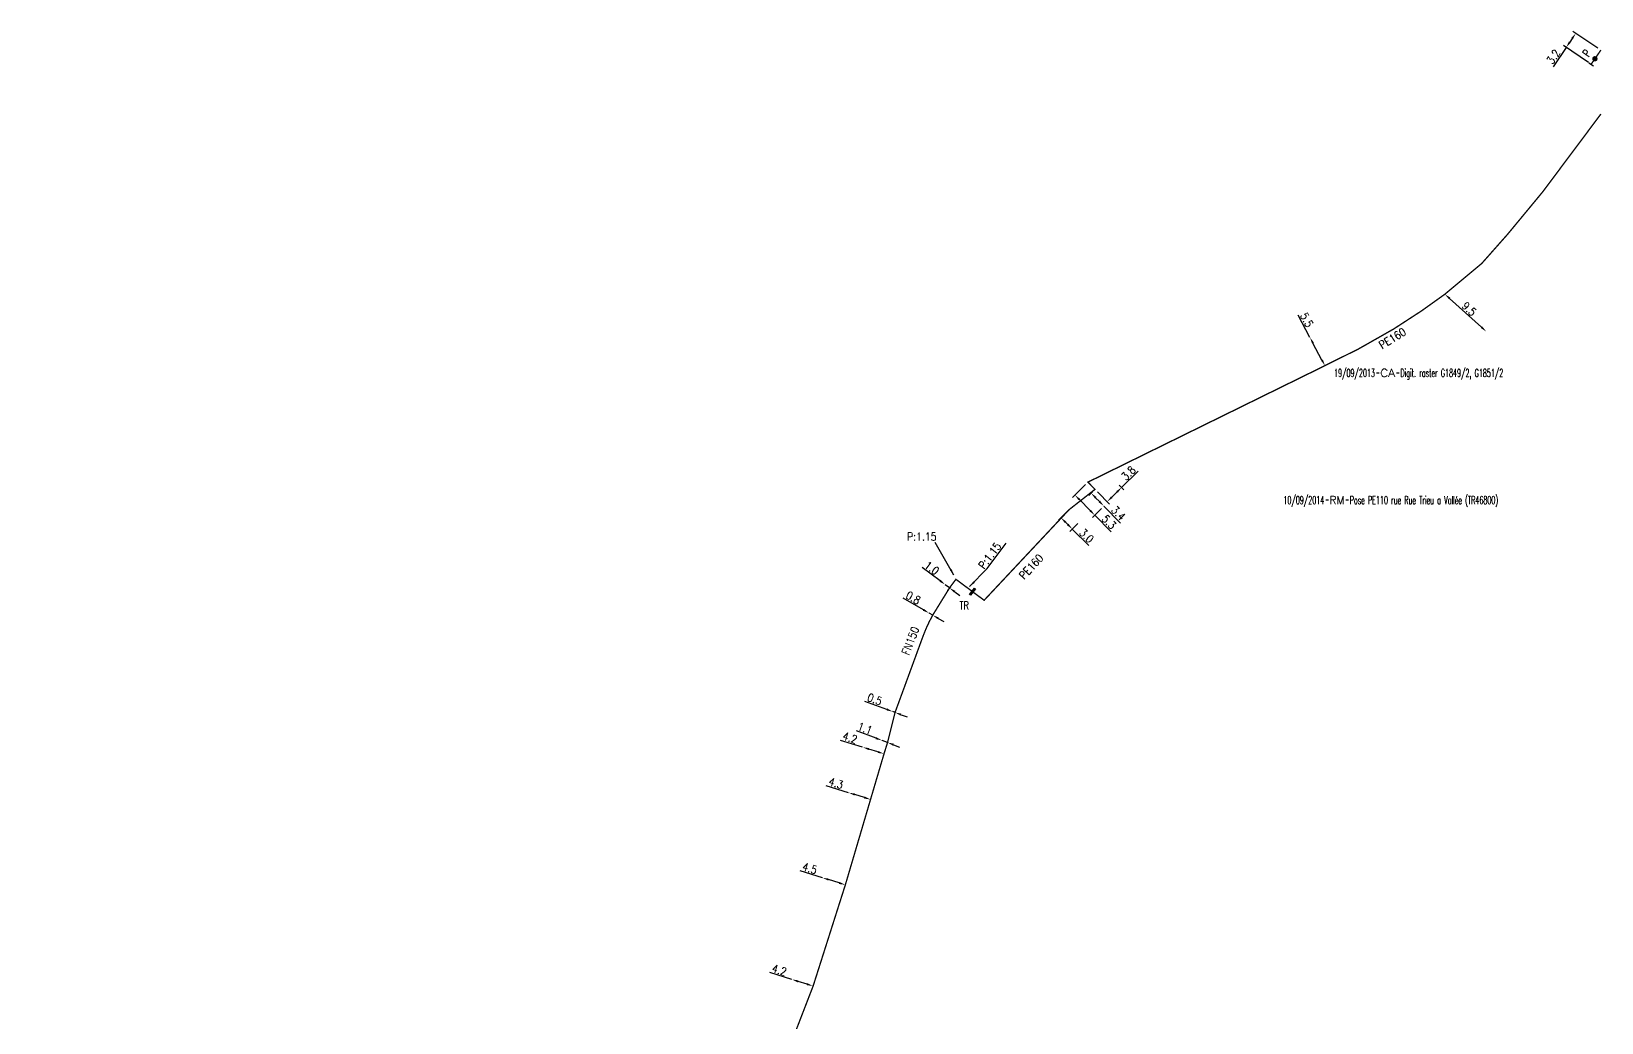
# Model space of a CAD drawing. Header units: millimetres. Extents: x 133989 to 135004, y 130988 to 132014.
# Drawn here: x 134705.7 to 135000.1, y 131640.1 to 131825.9 of the extents above; entities that cross this region are included whole.
import ezdxf
from ezdxf.enums import TextEntityAlignment as Align

# ---------------------------------------------------------------- set-up
doc = ezdxf.new("R2010")
doc.units = ezdxf.units.MM
doc.header["$PDMODE"] = 34
doc.linetypes.add('L_25_FN', pattern=[2000, 1000, 1000])
doc.linetypes.add('L_25_PE', pattern=[2000, 1000, 1000])
doc.layers.get('0').update_dxf_attribs({"linetype": 'CONTINUOUS'})
doc.layers.get('Defpoints').update_dxf_attribs({"linetype": 'CONTINUOUS'})
for name, color, linetype in [('L_150', 1, 'CONTINUOUS'), ('L_300', 7, 'CONTINUOUS'), ('L_340', 7, 'CONTINUOUS')]:
    doc.layers.add(name, color=color, linetype=linetype)
doc.styles.add('G_ROMANS', font='ROMANS.SHX', dxfattribs={"width": 0.75})
doc.styles.get("Standard").update_dxf_attribs({"font": 'romans.shx', "width": 0.85})
doc.dimstyles.get("Standard").update_dxf_attribs({"dimtxt": 1.5, "dimasz": 1.2, "dimexe": 0.625, "dimexo": 0.625, "dimgap": 0.25, "dimtad": 1, "dimdec": 1, "dimzin": 0, "dimdsep": 46, "dimtxsty": 'Standard', "dimcen": -0.5, "dimadec": 0, "dimazin": 0, "dimtfac": 1, "dimtdec": 1, "dimtmove": 0, "dimatfit": 3, "dimfxl": 0, "dimtolj": 1, "dimtzin": 0, "dimarcsym": 0})

# ---------------------------------------------------------------- blocks, each defined once
blk = doc.blocks.new('*D692')
at = {"layer": 'Defpoints', "color": 0, "linetype": 'Continuous', "transparency": 16777216}
for p in [(134874.02, 131716.87), (134874.02, 131716.87), (134874.71, 131716.47)]:
    blk.add_point(p, dxfattribs=at)
at = {"layer": 'L_150', "color": 0, "linetype": 'Continuous', "lineweight": -2, "transparency": 16777216}
for p, q in [((134872.97, 131717.46), (134869.18, 131719.64)), ((134874.71, 131716.47), (134874.02, 131716.87)), ((134875.75, 131715.87), (134876.79, 131715.27))]:
    blk.add_line(p, q, dxfattribs=at)
at = {"layer": 'L_150', "color": 0, "linetype": 'Continuous', "transparency": 16777216}
for points in [[(134873.07, 131717.64), (134872.87, 131717.29), (134874.02, 131716.87)], [(134875.85, 131716.04), (134875.65, 131715.7), (134874.71, 131716.47)]]:
    blk.add_solid(points, dxfattribs=at)
at = {"layer": 'L_150', "color": 0, "linetype": 'Continuous', "transparency": 16777216, "insert": (134871.06, 131719.72), "char_height": 1.5, "attachment_point": 5, "rotation": 330.146}
blk.add_mtext('\\A1;0.8', dxfattribs=at)
blk = doc.blocks.new('*D693')
at = {"layer": 'Defpoints', "color": 0, "linetype": 'Continuous', "transparency": 16777216}
for p in [(134848.32, 131648.16), (134848.32, 131648.16), (134852.29, 131646.94)]:
    blk.add_point(p, dxfattribs=at)
at = {"layer": 'L_150', "color": 0, "linetype": 'Continuous', "lineweight": -2, "transparency": 16777216}
for p, q in [((134848.32, 131648.16), (134844.14, 131649.45)), ((134851.14, 131647.29), (134849.47, 131647.8))]:
    blk.add_line(p, q, dxfattribs=at)
at = {"layer": 'L_150', "color": 0, "linetype": 'Continuous', "transparency": 16777216}
for points in [[(134849.53, 131648), (134849.41, 131647.61), (134848.32, 131648.16)], [(134851.2, 131647.48), (134851.08, 131647.1), (134852.29, 131646.94)]]:
    blk.add_solid(points, dxfattribs=at)
at = {"layer": 'L_150', "color": 0, "linetype": 'Continuous', "transparency": 16777216, "insert": (134845.95, 131649.93), "char_height": 1.5, "attachment_point": 5, "rotation": 342.8737}
blk.add_mtext('\\A1;4.2', dxfattribs=at)
blk = doc.blocks.new('*D694')
at = {"layer": 'Defpoints', "color": 0, "linetype": 'Continuous', "transparency": 16777216}
for p in [(134854.03, 131667.23), (134854.03, 131667.23), (134858.33, 131665.91)]:
    blk.add_point(p, dxfattribs=at)
at = {"layer": 'L_150', "color": 0, "linetype": 'Continuous', "lineweight": -2, "transparency": 16777216}
for p, q in [((134854.03, 131667.23), (134849.85, 131668.52)), ((134857.18, 131666.26), (134855.17, 131666.88))]:
    blk.add_line(p, q, dxfattribs=at)
at = {"layer": 'L_150', "color": 0, "linetype": 'Continuous', "transparency": 16777216}
for points in [[(134855.23, 131667.07), (134855.11, 131666.69), (134854.03, 131667.23)], [(134857.24, 131666.45), (134857.12, 131666.07), (134858.33, 131665.91)]]:
    blk.add_solid(points, dxfattribs=at)
at = {"layer": 'L_150', "color": 0, "linetype": 'Continuous', "transparency": 16777216, "insert": (134851.66, 131669.01), "char_height": 1.5, "attachment_point": 5, "rotation": 342.8737}
blk.add_mtext('\\A1;4.5', dxfattribs=at)
blk = doc.blocks.new('*D695')
at = {"layer": 'Defpoints', "color": 0, "linetype": 'Continuous', "transparency": 16777216}
for p in [(134861.57, 131691.71), (134861.57, 131691.71), (134865.58, 131690.48)]:
    blk.add_point(p, dxfattribs=at)
at = {"layer": 'L_150', "color": 0, "linetype": 'Continuous', "lineweight": -2, "transparency": 16777216}
for p, q in [((134861.57, 131691.71), (134857.39, 131693)), ((134864.44, 131690.83), (134862.72, 131691.36))]:
    blk.add_line(p, q, dxfattribs=at)
at = {"layer": 'L_150', "color": 0, "linetype": 'Continuous', "transparency": 16777216}
for points in [[(134862.78, 131691.55), (134862.66, 131691.17), (134861.57, 131691.71)], [(134864.5, 131691.02), (134864.38, 131690.64), (134865.58, 131690.48)]]:
    blk.add_solid(points, dxfattribs=at)
at = {"layer": 'L_150', "color": 0, "linetype": 'Continuous', "transparency": 16777216, "insert": (134859.2, 131693.49), "char_height": 1.5, "attachment_point": 5, "rotation": 342.8737}
blk.add_mtext('\\A1;4.2', dxfattribs=at)
blk = doc.blocks.new('*D696')
at = {"layer": 'Defpoints', "color": 0, "linetype": 'Continuous', "transparency": 16777216}
for p in [(134858.94, 131683.18), (134858.94, 131683.18), (134863.05, 131681.91)]:
    blk.add_point(p, dxfattribs=at)
at = {"layer": 'L_150', "color": 0, "linetype": 'Continuous', "lineweight": -2, "transparency": 16777216}
for p, q in [((134858.94, 131683.18), (134854.76, 131684.47)), ((134861.9, 131682.27), (134860.09, 131682.83))]:
    blk.add_line(p, q, dxfattribs=at)
at = {"layer": 'L_150', "color": 0, "linetype": 'Continuous', "transparency": 16777216}
for points in [[(134860.15, 131683.02), (134860.03, 131682.64), (134858.94, 131683.18)], [(134861.96, 131682.46), (134861.85, 131682.08), (134863.05, 131681.91)]]:
    blk.add_solid(points, dxfattribs=at)
at = {"layer": 'L_150', "color": 0, "linetype": 'Continuous', "transparency": 16777216, "insert": (134856.57, 131684.96), "char_height": 1.5, "attachment_point": 5, "rotation": 342.8737}
blk.add_mtext('\\A1;4.3', dxfattribs=at)
blk = doc.blocks.new('*D697')
at = {"layer": 'Defpoints', "color": 0, "linetype": 'Continuous', "transparency": 16777216}
for p in [(134867.22, 131698.38), (134867.22, 131698.38), (134867.65, 131698.23)]:
    blk.add_point(p, dxfattribs=at)
at = {"layer": 'L_150', "color": 0, "linetype": 'Continuous', "lineweight": -2, "transparency": 16777216}
for p, q in [((134866.1, 131698.8), (134861.99, 131700.3)), ((134867.65, 131698.23), (134867.22, 131698.38)), ((134867.43, 131697.64), (134867.43, 131697.64)), ((134868.77, 131697.81), (134869.9, 131697.4))]:
    blk.add_line(p, q, dxfattribs=at)
at = {"layer": 'L_150', "color": 0, "linetype": 'Continuous', "transparency": 16777216}
for points in [[(134866.17, 131698.98), (134866.03, 131698.61), (134867.22, 131698.38)], [(134868.84, 131698), (134868.7, 131697.63), (134867.65, 131698.23)]]:
    blk.add_solid(points, dxfattribs=at)
at = {"layer": 'L_150', "color": 0, "linetype": 'Continuous', "transparency": 16777216, "insert": (134863.83, 131700.7), "char_height": 1.5, "attachment_point": 5, "rotation": 339.8277}
blk.add_mtext('\\A1;0.5', dxfattribs=at)
blk = doc.blocks.new('*D706')
at = {"layer": 'Defpoints', "color": 0, "linetype": 'Continuous', "transparency": 16777216}
for p in [(134865.21, 131692.98), (134865.21, 131692.98), (134866.24, 131692.59)]:
    blk.add_point(p, dxfattribs=at)
at = {"layer": 'L_150', "color": 0, "linetype": 'Continuous', "lineweight": -2, "transparency": 16777216}
for p, q in [((134864.08, 131693.4), (134860.42, 131694.76)), ((134866.24, 131692.59), (134865.21, 131692.98)), ((134867.36, 131692.17), (134868.48, 131691.75))]:
    blk.add_line(p, q, dxfattribs=at)
at = {"layer": 'L_150', "color": 0, "linetype": 'Continuous', "transparency": 16777216}
for points in [[(134864.15, 131693.58), (134864.01, 131693.21), (134865.21, 131692.98)], [(134867.43, 131692.36), (134867.29, 131691.99), (134866.24, 131692.59)]]:
    blk.add_solid(points, dxfattribs=at)
at = {"layer": 'L_150', "color": 0, "linetype": 'Continuous', "transparency": 16777216, "insert": (134862, 131695.24), "char_height": 1.5, "attachment_point": 5, "rotation": 339.5287}
blk.add_mtext('\\A1;1.1', dxfattribs=at)
blk = doc.blocks.new('L_340_19')
at = {"linetype": 'Continuous'}
blk.add_hatch(color=0, dxfattribs=at).paths.add_polyline_path([(0.125, 0.75), (-0.125, 0.75), (-0.125, -0.75), (0.125, -0.75)])
at = {"color": 0, "linetype": 'Continuous'}
blk.add_lwpolyline([(-0.125, 0.75), (0.125, 0.75), (0.125, -0.75), (-0.125, -0.75)], close=True, dxfattribs=at)
at = {"color": 0, "linetype": 'Continuous', "width": 0.75}
for tag, height, flags, p in [('TR', 1.5, 8, (0, 3)), ('DEF_LEG', 1.2, 3, (0, -5)), ('DEF_COUP', 1.2, 3, (0, -7.5)), ('DEF_TYPE', 1.2, 3, (0, -10))]:
    blk.add_attdef(tag, text='', height=height, dxfattribs=dict(at, flags=flags)).set_placement(p, align=Align.MIDDLE)
blk = doc.blocks.new('GIS_MODF')
at = {"color": 0, "linetype": 'Continuous', "flags": 128}
for points in [[(-2.18, -0.01), (-1.68, -0.01)], [(1.52, -0.01), (2.02, -0.01)]]:
    blk.add_lwpolyline(points, dxfattribs=at)
at = {"color": 0, "linetype": 'Continuous', "width": 0.5}
blk.add_attdef('DATE', text='', height=1.5, dxfattribs=at).set_placement((-2.5, -0.8), align=Align.RIGHT)
at = {"color": 0, "linetype": 'Continuous', "width": 1.771291}
blk.add_attdef('USER', text='', height=1.5, dxfattribs=at).set_placement((-1.51, -0.8), (1.28, -0.8), align=Align.FIT)
at = {"color": 0, "linetype": 'Continuous', "width": 0.5}
blk.add_attdef('DESC', (2.29, -0.8), '', height=1.5, dxfattribs=at)
blk = doc.blocks.new('*D816')
at = {"layer": 'Defpoints', "color": 0, "linetype": 'Continuous', "transparency": 16777216}
for p in [(134878.41, 131722.31), (134877.07, 131722.18), (134877.07, 131722.18)]:
    blk.add_point(p, dxfattribs=at)
at = {"layer": 'L_150', "color": 0, "linetype": 'Continuous', "lineweight": -2, "transparency": 16777216}
for p, q in [((134876.1, 131722.9), (134872.74, 131725.4)), ((134876.69, 131721.68), (134876.69, 131721.68)), ((134877.87, 131721.59), (134877.07, 131722.18)), ((134878.03, 131721.81), (134877.5, 131721.08)), ((134878.83, 131720.87), (134879.8, 131720.15))]:
    blk.add_line(p, q, dxfattribs=at)
at = {"layer": 'L_150', "color": 0, "linetype": 'Continuous', "transparency": 16777216}
for points in [[(134876.22, 131723.06), (134875.98, 131722.74), (134877.07, 131722.18)], [(134878.95, 131721.03), (134878.71, 131720.71), (134877.87, 131721.59)]]:
    blk.add_solid(points, dxfattribs=at)
at = {"layer": 'L_150', "color": 0, "linetype": 'Continuous', "transparency": 16777216, "insert": (134874.54, 131725.31), "char_height": 1.5, "attachment_point": 5, "rotation": 323.3807}
blk.add_mtext('\\A1;1.0', dxfattribs=at)
blk = doc.blocks.new('*D817')
at = {"layer": 'Defpoints', "color": 0, "linetype": 'Continuous', "transparency": 16777216}
for p in [(134900.27, 131736.24), (134902.38, 131734.12), (134900.88, 131732.62)]:
    blk.add_point(p, dxfattribs=at)
at = {"layer": 'L_150', "color": 0, "linetype": 'Continuous', "lineweight": -2, "transparency": 16777216}
for p, q in [((134899.82, 131735.8), (134898.32, 131734.3)), ((134899.61, 131733.89), (134900.04, 131733.47)), ((134901.94, 131733.67), (134900.44, 131732.17)), ((134900.88, 131732.62), (134903.97, 131729.52))]:
    blk.add_line(p, q, dxfattribs=at)
at = {"layer": 'L_150', "color": 0, "linetype": 'Continuous', "transparency": 16777216}
for points in [[(134899.75, 131734.03), (134899.47, 131733.75), (134898.76, 131734.74)], [(134900.18, 131733.61), (134899.89, 131733.32), (134900.88, 131732.62)]]:
    blk.add_solid(points, dxfattribs=at)
at = {"layer": 'L_150', "color": 0, "linetype": 'Continuous', "transparency": 16777216, "insert": (134903.56, 131731.35), "char_height": 1.5, "attachment_point": 5, "rotation": 314.9506}
blk.add_mtext('\\A1;3.0', dxfattribs=at)
blk = doc.blocks.new('*D818')
at = {"layer": 'Defpoints', "color": 0, "linetype": 'Continuous', "transparency": 16777216}
for p in [(134905.14, 131740.06), (134910.13, 131740.42), (134911, 131739.54)]:
    blk.add_point(p, dxfattribs=at)
at = {"layer": 'L_150', "color": 0, "linetype": 'Continuous', "lineweight": -2, "transparency": 16777216}
for p, q in [((134910.13, 131740.42), (134913.24, 131743.49)), ((134910.56, 131739.98), (134909.69, 131740.86)), ((134905.58, 131739.61), (134907.86, 131737.3)), ((134908.28, 131738.59), (134909.28, 131739.58))]:
    blk.add_line(p, q, dxfattribs=at)
at = {"layer": 'L_150', "color": 0, "linetype": 'Continuous', "transparency": 16777216}
for points in [[(134909.14, 131739.72), (134909.42, 131739.43), (134910.13, 131740.42)], [(134908.14, 131738.73), (134908.42, 131738.45), (134907.43, 131737.75)]]:
    blk.add_solid(points, dxfattribs=at)
at = {"layer": 'L_150', "color": 0, "linetype": 'Continuous', "transparency": 16777216, "insert": (134911.41, 131743.09), "char_height": 1.5, "attachment_point": 5, "rotation": 44.6423}
blk.add_mtext('\\A1;3.8', dxfattribs=at)
blk = doc.blocks.new('*D819')
at = {"layer": 'Defpoints', "color": 0, "linetype": 'Continuous', "transparency": 16777216}
for p in [(134905.14, 131740.06), (134906.81, 131736.92), (134906.81, 131736.92)]:
    blk.add_point(p, dxfattribs=at)
at = {"layer": 'L_150', "color": 0, "linetype": 'Continuous', "lineweight": -2, "transparency": 16777216}
for p, q in [((134904.7, 131739.62), (134903.98, 131738.9)), ((134905.26, 131738.49), (134905.97, 131737.77)), ((134906.81, 131736.92), (134909.94, 131733.75))]:
    blk.add_line(p, q, dxfattribs=at)
at = {"layer": 'L_150', "color": 0, "linetype": 'Continuous', "transparency": 16777216}
for points in [[(134905.41, 131738.63), (134905.12, 131738.35), (134904.42, 131739.34)], [(134906.11, 131737.92), (134905.83, 131737.63), (134906.81, 131736.92)]]:
    blk.add_solid(points, dxfattribs=at)
at = {"layer": 'L_150', "color": 0, "linetype": 'Continuous', "transparency": 16777216, "insert": (134909.52, 131735.6), "char_height": 1.5, "attachment_point": 5, "rotation": 314.6423}
blk.add_mtext('\\A1;3.4', dxfattribs=at)
blk = doc.blocks.new('*D820')
at = {"layer": 'Defpoints', "color": 0, "linetype": 'Continuous', "transparency": 16777216}
for p in [(134903.81, 131741.41), (134905.09, 131735.22), (134906.81, 131736.92)]:
    blk.add_point(p, dxfattribs=at)
at = {"layer": 'L_150', "color": 0, "linetype": 'Continuous', "lineweight": -2, "transparency": 16777216}
for p, q in [((134903.37, 131740.97), (134900.92, 131738.55)), ((134902.21, 131738.14), (134904.25, 131736.07)), ((134906.37, 131736.48), (134904.65, 131734.78)), ((134905.09, 131735.22), (134908.16, 131732.11))]:
    blk.add_line(p, q, dxfattribs=at)
at = {"layer": 'L_150', "color": 0, "linetype": 'Continuous', "transparency": 16777216}
for points in [[(134902.35, 131738.28), (134902.07, 131738), (134901.37, 131738.99)], [(134904.39, 131736.22), (134904.11, 131735.93), (134905.09, 131735.22)]]:
    blk.add_solid(points, dxfattribs=at)
at = {"layer": 'L_150', "color": 0, "linetype": 'Continuous', "transparency": 16777216, "insert": (134907.76, 131733.94), "char_height": 1.5, "attachment_point": 5, "rotation": 314.6423}
blk.add_mtext('\\A1;5.3', dxfattribs=at)
blk = doc.blocks.new('*D821')
at = {"layer": 'Defpoints', "color": 0, "linetype": 'Continuous', "transparency": 16777216}
for p in [(134945.44, 131768.55), (134945.44, 131768.55), (134948.25, 131763.25)]:
    blk.add_point(p, dxfattribs=at)
at = {"layer": 'L_150', "color": 0, "linetype": 'Continuous', "lineweight": -2, "transparency": 16777216}
for p, q in [((134945.44, 131768.55), (134943.21, 131772.75)), ((134947.69, 131764.31), (134946, 131767.49)), ((134948.8, 131763.54), (134948.8, 131763.54))]:
    blk.add_line(p, q, dxfattribs=at)
at = {"layer": 'L_150', "color": 0, "linetype": 'Continuous', "transparency": 16777216}
for points in [[(134946.18, 131767.59), (134945.82, 131767.4), (134945.44, 131768.55)], [(134947.86, 131764.4), (134947.51, 131764.22), (134948.25, 131763.25)]]:
    blk.add_solid(points, dxfattribs=at)
at = {"layer": 'L_150', "color": 0, "linetype": 'Continuous', "transparency": 16777216, "insert": (134944.84, 131771.82), "char_height": 1.5, "attachment_point": 5, "rotation": 297.9404}
blk.add_mtext('\\A1;5.5', dxfattribs=at)
blk = doc.blocks.new('*D822')
at = {"layer": 'Defpoints', "color": 0, "linetype": 'Continuous', "transparency": 16777216}
for p in [(134970.74, 131776.65), (134978.5, 131769.65), (134978.5, 131769.65)]:
    blk.add_point(p, dxfattribs=at)
at = {"layer": 'L_150', "color": 0, "linetype": 'Continuous', "lineweight": -2, "transparency": 16777216}
blk.add_line((134971.63, 131775.85), (134977.61, 131770.45), dxfattribs=at)
at = {"layer": 'L_150', "color": 0, "linetype": 'Continuous', "transparency": 16777216}
for points in [[(134971.77, 131776), (134971.5, 131775.7), (134970.74, 131776.65)], [(134977.74, 131770.6), (134977.48, 131770.31), (134978.5, 131769.65)]]:
    blk.add_solid(points, dxfattribs=at)
at = {"layer": 'L_150', "color": 0, "linetype": 'Continuous', "transparency": 16777216, "insert": (134975.29, 131773.89), "char_height": 1.5, "attachment_point": 5, "rotation": 317.9542}
blk.add_mtext('\\A1;9.5', dxfattribs=at)
blk = doc.blocks.new('*D492')
at = {"layer": 'Defpoints', "color": 0, "linetype": 'Continuous', "transparency": 16777216}
for p in [(134993.48, 131822.92), (134999.96, 131822.4), (134998.16, 131819.75)]:
    blk.add_point(p, dxfattribs=at)
at = {"layer": 'L_340', "color": 0, "linetype": 'Continuous', "lineweight": -2, "transparency": 16777216}
for p, q in [((134999.44, 131822.76), (134994.76, 131825.92)), ((134993.48, 131822.92), (134991.03, 131819.3)), ((134997.65, 131820.11), (134992.96, 131823.27)), ((134994.6, 131824.58), (134994.15, 131823.92))]:
    blk.add_line(p, q, dxfattribs=at)
at = {"layer": 'L_340', "color": 0, "linetype": 'Continuous', "transparency": 16777216}
for points in [[(134994.44, 131824.69), (134994.77, 131824.47), (134995.28, 131825.57)], [(134993.99, 131824.03), (134994.32, 131823.81), (134993.48, 131822.92)]]:
    blk.add_solid(points, dxfattribs=at)
at = {"layer": 'L_340', "color": 0, "linetype": 'Continuous', "transparency": 16777216, "insert": (134991.09, 131821.18), "char_height": 1.5, "attachment_point": 5, "rotation": 55.9034}
blk.add_mtext('\\A1;3.2', dxfattribs=at)
blk = doc.blocks.new('L_340_07')
at = {"color": 0, "linetype": 'Continuous', "const_width": 0.25, "flags": 128}
blk.add_lwpolyline([(0, 0), (1.25, 0)], dxfattribs=at)
at = {"color": 0, "linetype": 'Continuous', "flags": 128}
blk.add_lwpolyline([(1.25, -0.5), (1.25, 0.5)], dxfattribs=at)
at = {"color": 0, "linetype": 'Continuous', "width": 0.75, "flags": 3}
for tag, p in [('DEF_LEG', (0.72, -3.47)), ('DEF_COUP', (0.72, -5.97)), ('DEF_TYPE', (0.72, -8.47))]:
    blk.add_attdef(tag, text='', height=1.2, dxfattribs=at).set_placement(p, align=Align.MIDDLE)
blk = doc.blocks.new('L_300_12')
at = {"color": 0, "linetype": 'Continuous', "const_width": 0.497, "flags": 128}
blk.add_lwpolyline([(-0.25, 0, 1), (0.25, 0, 1)], format="xyb", close=True, dxfattribs=at)
at = {"color": 0, "linetype": 'Continuous', "style": 'G_ROMANS', "width": 0.75}
blk.add_text('P', height=1.5, dxfattribs=at).set_placement((0, 1.85), align=Align.MIDDLE)
at = {"color": 0, "linetype": 'Continuous', "width": 0.75, "flags": 3}
for tag, p in [('DEF_LEG', (0, -5)), ('DEF_COUP', (0, -7.5)), ('DEF_TYPE', (0, -10))]:
    blk.add_attdef(tag, text='', height=1.2, dxfattribs=at).set_placement(p, align=Align.MIDDLE)

msp = doc.modelspace()

# ---------------------------------------------------------------- linework, layer by layer
at = {"layer": 'L_150', "linetype": 'L_25_PE', "const_width": 0.25, "flags": 128}
for points in [[(135000, 131822.44), (134998.87, 131820.79)], [(135000, 131810.44), (134989.09, 131795.85), (134982.52, 131787.91), (134977.67, 131782.43), (134970.74, 131776.65), (134966.39, 131773.54), (134961.16, 131770.14), (134954.61, 131766.42), (134948.25, 131763.25), (134907.41, 131743.18), (134903.81, 131741.41), (134905.14, 131740.06), (134905.14, 131740.06), (134900.27, 131736.24), (134884.35, 131719.26), (134882.27, 131720.81)]]:
    msp.add_lwpolyline(points, dxfattribs=at)
at = {"layer": 'L_150', "linetype": 'L_25_FN', "const_width": 0.25, "flags": 128}
msp.add_lwpolyline([(134882.07, 131720.96), (134879.06, 131723.19), (134877.87, 131721.59), (134874.71, 131716.47), (134874.71, 131716.47, 0.038177), (134872.94, 131712.65), (134867.65, 131698.23), (134866.24, 131692.59), (134865.58, 131690.48), (134863.05, 131681.91), (134858.33, 131665.91), (134852.29, 131646.94), (134846.95, 131633.11), (134844.29, 131626.42), (134841.37, 131619.88), (134839.24, 131614.81), (134836.28, 131607.99), (134832.8, 131600.72), (134827.73, 131592.64), (134819.4, 131579.64), (134805.68, 131558.53), (134798.92, 131548.12), (134792.68, 131538.67), (134789.19, 131533.29), (134783.16, 131523.95), (134767.14, 131499.15), (134761.13, 131489.97), (134754.39, 131479.75), (134751.32, 131475.29), (134747.74, 131470.09), (134745.08, 131465.31), (134740.9, 131458.59), (134738.13, 131454.12), (134734.71, 131449.26), (134727.38, 131438.44), (134723.23, 131432.23), (134718.9, 131425.95), (134717.49, 131422.36), (134715.57, 131418.22), (134711.39, 131408.48), (134708.28, 131400.82), (134705.84, 131394.27)], format="xyb", dxfattribs=at)

# ---------------------------------------------------------------- block references
at = {"layer": 'L_150'}
ref = msp.add_blockref('GIS_MODF', (134960.12, 131761.93), dxfattribs=at)
ref.add_attrib('DATE', '19/09/2013', dxfattribs={"layer": '0', "color": 0, "linetype": 'Continuous', "height": 1.5, "width": 0.5}).set_placement((134957.62, 131761.13), align=Align.RIGHT)
ref.add_attrib('USER', 'CA', dxfattribs={"layer": '0', "color": 0, "linetype": 'Continuous', "height": 1.5, "width": 1.025485}).set_placement((134958.61, 131761.13), (134961.4, 131761.13), align=Align.FIT)
ref.add_attrib('DESC', 'Digit. raster G1849/2, G1851/2', (134962.41, 131761.13), dxfattribs={"layer": '0', "color": 0, "linetype": 'Continuous', "height": 1.5, "width": 0.5})
ref = msp.add_blockref('GIS_MODF', (134950.62, 131738.1), dxfattribs=at)
ref.add_attrib('DATE', '10/09/2014', dxfattribs={"layer": '0', "color": 0, "linetype": 'Continuous', "height": 1.5, "width": 0.5}).set_placement((134948.12, 131737.3), align=Align.RIGHT)
ref.add_attrib('USER', 'RM', dxfattribs={"layer": '0', "color": 0, "linetype": 'Continuous', "height": 1.5, "width": 0.950449}).set_placement((134949.12, 131737.3), (134951.9, 131737.3), align=Align.FIT)
ref.add_attrib('DESC', 'Pose PE110 rue Rue Trieu a Vallée (TR46800)', (134952.91, 131737.3), dxfattribs={"layer": '0', "color": 0, "linetype": 'Continuous', "height": 1.5, "width": 0.5})
at = {"layer": 'L_300', "rotation": 55.57661991212126}
msp.add_blockref('L_300_12', (134998.87, 131820.79), dxfattribs=at)
at = {"layer": 'L_340', "rotation": 235.5766199121213}
msp.add_blockref('L_340_07', (134998.87, 131820.79), dxfattribs=at)
at = {"layer": 'L_340'}
ref = msp.add_blockref('L_340_19', (134882.17, 131720.88), dxfattribs=dict(at, rotation=323.3807132803171))
ref.add_attrib('TR', 'TR', dxfattribs={"layer": '0', "color": 0, "linetype": 'Continuous', "height": 1.5, "width": 0.75, "flags": 8}).set_placement((134880.61, 131718.29), align=Align.MIDDLE)

# ---------------------------------------------------------------- texts
at = {"layer": 'L_150', "linetype": 'Continuous', "width": 0.85}
for s, rotation, p in [('PE160', 31.3385, (134960.91, 131768.38)), ('PE160', 46.8362, (134893.18, 131725.57)), ('FN150', 68.8832, (134870.54, 131711.67))]:
    msp.add_text(s, height=1.5, rotation=rotation, dxfattribs=at).set_placement(p, align=Align.MIDDLE)
at = {"layer": 'L_150', "linetype": 'Continuous', "insert": (134875.42, 131730.45), "char_height": 1.5, "attachment_point": 9}
msp.add_mtext('\\A1;P:1.15', dxfattribs=at)
at = {"layer": 'L_150', "linetype": 'Continuous', "insert": (134883.15, 131725.87), "char_height": 1.5, "attachment_point": 1, "rotation": 53}
msp.add_mtext('P:1.15', dxfattribs=at)

# ---------------------------------------------------------------- dimensions: what is measured, and where the dimension line sits
at = {"layer": 'L_150', "linetype": 'Continuous'}
for base, p1, p2, angle, text, picture, middle in [((134978.5, 131769.65), (134970.74, 131776.65), (134978.5, 131769.65), 137.9542, '9.5', '*D822', (134974.62, 131773.15)), ((134945.44, 131768.55), (134948.25, 131763.25), (134945.44, 131768.55), 297.9404, '5.5', '*D821', (134943.95, 131771.35))]:
    dim = msp.add_linear_dim(base=base, p1=p1, p2=p2, angle=angle, text=text, dimstyle='Standard', dxfattribs=at)
    dim.commit()
    dim.dimension.update_dxf_attribs({"geometry": picture, "text_midpoint": middle, "dimtype": 160})
for base, p1, p2, angle, picture, middle in [((134910.13, 131740.42), (134905.14, 131740.06), (134911, 131739.54), 224.6423, '*D818', (134912.11, 131742.38)), ((134905.09, 131735.22), (134903.81, 131741.41), (134906.81, 131736.92), 134.6423, '*D820', (134907.05, 131733.24)), ((134906.81, 131736.92), (134905.14, 131740.06), (134906.81, 131736.92), 134.6423, '*D819', (134908.81, 131734.9)), ((134900.88, 131732.62), (134900.27, 131736.24), (134902.38, 131734.12), 134.9506, '*D817', (134902.85, 131730.64)), ((134877.07, 131722.18), (134878.41, 131722.31), (134877.07, 131722.18), 323.3807, '*D816', (134873.94, 131724.51)), ((134874.02, 131716.87), (134874.71, 131716.47), (134874.02, 131716.87), 330.146, '*D692', (134870.56, 131718.85)), ((134867.22, 131698.38), (134867.65, 131698.23), (134867.22, 131698.38), 339.8277, '*D697', (134863.48, 131699.76)), ((134865.21, 131692.98), (134866.24, 131692.59), (134865.21, 131692.98), 339.5287, '*D706', (134861.65, 131694.3)), ((134861.57, 131691.71), (134865.58, 131690.48), (134861.57, 131691.71), 342.8737, '*D695', (134858.91, 131692.53)), ((134858.94, 131683.18), (134863.05, 131681.91), (134858.94, 131683.18), 342.8737, '*D696', (134856.28, 131684)), ((134854.03, 131667.23), (134858.33, 131665.91), (134854.03, 131667.23), 342.8737, '*D694', (134851.36, 131668.05)), ((134848.32, 131648.16), (134852.29, 131646.94), (134848.32, 131648.16), 342.8737, '*D693', (134845.66, 131648.98))]:
    dim = msp.add_linear_dim(base=base, p1=p1, p2=p2, angle=angle, dimstyle='Standard', dxfattribs=at)
    dim.commit()
    dim.dimension.update_dxf_attribs({"geometry": picture, "text_midpoint": middle, "dimtype": 160})
at = {"layer": 'L_340', "linetype": 'Continuous'}
dim = msp.add_linear_dim(base=(134993.48, 131822.92), p1=(134999.96, 131822.4), p2=(134998.16, 131819.75), angle=55.9034, dimstyle='Standard', dxfattribs=at)
dim.commit()
dim.dimension.update_dxf_attribs({"geometry": '*D492', "text_midpoint": (134991.92, 131820.62), "dimtype": 160})

# ---------------------------------------------------------------- leaders
at = {"layer": 'L_150', "linetype": 'Continuous'}
msp.add_leader([(134878.7, 131723.95), (134875.19, 131730.09)], dimstyle='Standard', dxfattribs=at)
at = {"layer": 'L_150', "linetype": 'Continuous', "annotation_type": 0, "has_hookline": 1, "hookline_direction": 0, "text_width": 5.71, "horizontal_direction": (0.601815, 0.798636, 0)}
msp.add_leader([(134881.63, 131721.82), (134884.91, 131725.2)], dimstyle='Standard', override={"dimgap": 0.25, "dimtad": 1}, dxfattribs=at)

doc.saveas('drawing.dxf')
